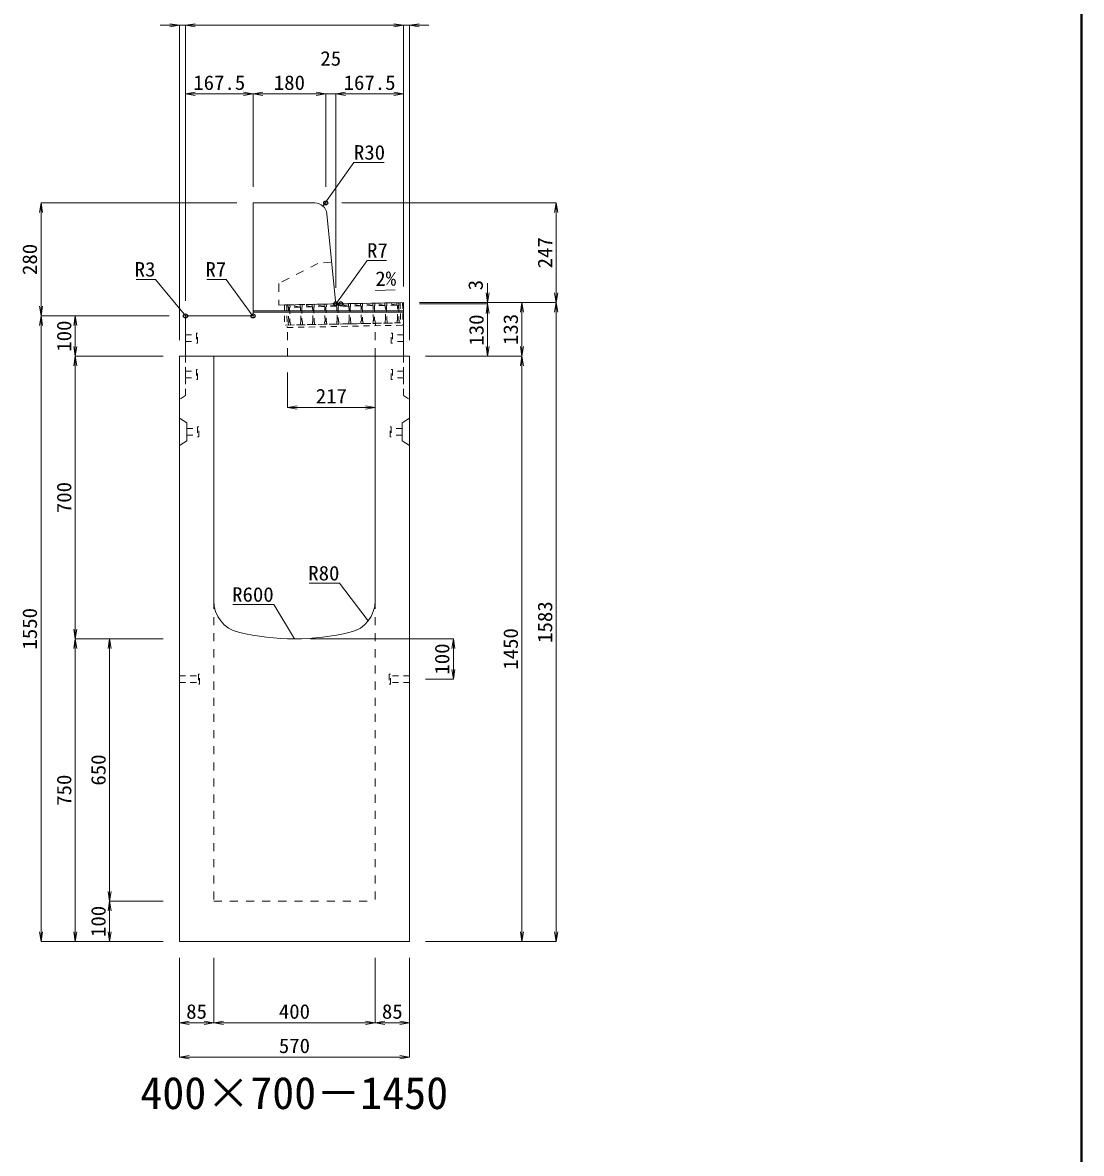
# Model space of a CAD drawing. Units: millimetres at full size; some dimension numbers follow another scale. Extents: x -18734 to 51600, y -18820 to 17820.
# Drawn here: x 48376 to 51000, y 10625 to 13427 of the extents above; entities that cross this region are included whole.
import ezdxf
from ezdxf.enums import TextEntityAlignment as Align

# ---------------------------------------------------------------- set-up
doc = ezdxf.new("R2010")
doc.units = ezdxf.units.MM
doc.header["$LTSCALE"] = 20
doc.header["$PDMODE"] = 32
doc.header["$PDSIZE"] = 10
doc.linetypes.add('USER1', pattern=[2, 1, -1])
doc.linetypes.add('USER2', pattern=[1.35, 0.75, -0.6])
for name, color, linetype, lineweight in [('インサート', 3, 'USER2', 9), ('グレーチング', 7, 'USER2', 5), ('受枠', 3, 'USER2', 9), ('図枠', 7, 'Continuous', 5), ('寸法線', 7, 'Continuous', 13), ('引出線', 4, 'Continuous', 13), ('本体', 2, 'Continuous', 13), ('目地', 132, 'Continuous', 5)]:
    doc.layers.add(name, color=color, linetype=linetype, lineweight=lineweight)
doc.layers.add('作業エリア', color=11, linetype='Continuous')
doc.layers.add('文字', color=7, linetype='Continuous')
doc.styles.add('ＭＳ 明朝', font='')
doc.styles.get('ＭＳ 明朝').set_extended_font_data('MS Mincho')

# ---------------------------------------------------------------- blocks, each defined once
blk = doc.blocks.new('open_arrow')
at = {"color": 0, "linetype": 'Continuous', "lineweight": -2}
blk.add_lwpolyline([(7.5, 1.25), (0, 0), (7.5, -1.25)], dxfattribs=at)

msp = doc.modelspace()

# ---------------------------------------------------------------- linework, layer by layer
at = {"layer": 'インサート'}
for p, q in [((48780, 12653.5), (48807, 12653.5)), ((48780, 12653.5), (48780, 12636.5)), ((48780, 12636.5), (48807, 12636.5)), ((48810, 12657.5), (48807, 12657.5)), ((48807, 12657.5), (48807, 12632.5)), ((48810, 12632.5), (48810, 12657.5)), ((49290, 12657.5), (49293, 12657.5)), ((49290, 12632.5), (49290, 12657.5)), ((49293, 12657.5), (49293, 12632.5)), ((49320, 12653.5), (49293, 12653.5)), ((49320, 12636.5), (49293, 12636.5)), ((49320, 12653.5), (49320, 12636.5)), ((48807, 12632.5), (48810, 12632.5)), ((49293, 12632.5), (49290, 12632.5)), ((48780, 12563.5), (48807, 12563.5)), ((48780, 12563.5), (48780, 12546.5)), ((48810, 12567.5), (48807, 12567.5)), ((48807, 12567.5), (48807, 12542.5)), ((48810, 12542.5), (48810, 12567.5)), ((49290, 12567.5), (49293, 12567.5)), ((49290, 12542.5), (49290, 12567.5)), ((49293, 12567.5), (49293, 12542.5)), ((49320, 12563.5), (49293, 12563.5)), ((49320, 12563.5), (49320, 12546.5)), ((48780, 12546.5), (48807, 12546.5)), ((48807, 12542.5), (48810, 12542.5)), ((49293, 12542.5), (49290, 12542.5)), ((49320, 12546.5), (49293, 12546.5)), ((48783.2, 12421.5), (48810.2, 12421.5)), ((48783.2, 12421.5), (48783.2, 12404.5)), ((48813.2, 12425.5), (48810.2, 12425.5)), ((48810.2, 12425.5), (48810.2, 12400.5)), ((48813.2, 12400.5), (48813.2, 12425.5)), ((49286.8, 12425.5), (49289.8, 12425.5)), ((49286.8, 12400.5), (49286.8, 12425.5)), ((49289.8, 12425.5), (49289.8, 12400.5)), ((49316.8, 12421.5), (49289.8, 12421.5)), ((49316.8, 12421.5), (49316.8, 12404.5)), ((48783.2, 12404.5), (48810.2, 12404.5)), ((48810.2, 12400.5), (48813.2, 12400.5)), ((49289.8, 12400.5), (49286.8, 12400.5)), ((49316.8, 12404.5), (49289.8, 12404.5)), ((48765, 11808.5), (48812, 11808.5)), ((48765, 11808.5), (48765, 11791.5)), ((48815, 11812.5), (48812, 11812.5)), ((48812, 11812.5), (48812, 11787.5)), ((48815, 11787.5), (48815, 11812.5)), ((49288, 11812.5), (49285, 11812.5)), ((49285, 11812.5), (49285, 11787.5)), ((49288, 11787.5), (49288, 11812.5)), ((49335, 11808.5), (49288, 11808.5)), ((49335, 11791.5), (49335, 11808.5)), ((48765, 11791.5), (48812, 11791.5)), ((48812, 11787.5), (48815, 11787.5)), ((49285, 11787.5), (49288, 11787.5)), ((49335, 11791.5), (49288, 11791.5))]:
    msp.add_line(p, q, dxfattribs=at)
at = {"layer": 'グレーチング'}
for p, q in [((49033.97, 12727.46), (49308.92, 12732.79)), ((49064.08, 12722.05), (49038.97, 12727.56)), ((49064.08, 12722.05), (49039.08, 12721.56)), ((49094.07, 12722.63), (49068.96, 12728.14)), ((49094.07, 12722.63), (49069.08, 12722.14)), ((49124.07, 12723.21), (49098.96, 12728.72)), ((49124.07, 12723.21), (49099.07, 12722.72)), ((49154.06, 12723.79), (49128.95, 12729.3)), ((49154.06, 12723.79), (49129.07, 12723.3)), ((49184.06, 12724.37), (49158.95, 12729.88)), ((49184.06, 12724.37), (49159.06, 12723.88)), ((49214.05, 12724.95), (49188.94, 12730.46)), ((49214.05, 12724.95), (49189.06, 12724.46)), ((49244.05, 12725.53), (49218.93, 12731.04)), ((49244.05, 12725.53), (49219.05, 12725.05)), ((49274.04, 12726.11), (49248.93, 12731.62)), ((49274.04, 12726.11), (49249.05, 12725.63)), ((49304.04, 12726.69), (49278.92, 12732.2)), ((49304.04, 12726.69), (49279.04, 12726.21)), ((49034.94, 12677.47), (49309.89, 12682.79))]:
    msp.add_line(p, q, dxfattribs=at)
for points in [[(49033.97, 12727.46), (49038.97, 12727.56), (49039.08, 12721.56), (49038.1, 12720.54), (49038.8, 12684.55), (49039.82, 12683.57), (49039.94, 12677.57), (49034.94, 12677.47), (49034.82, 12683.47), (49035.8, 12684.49), (49035.1, 12720.48), (49034.09, 12721.47)], [(49068.8, 12685.13), (49069.81, 12684.15), (49069.93, 12678.15), (49064.93, 12678.05), (49064.82, 12684.05), (49065.8, 12685.07), (49065.1, 12721.07), (49064.08, 12722.05), (49063.96, 12728.04), (49068.96, 12728.14), (49069.08, 12722.14), (49068.1, 12721.12)], [(49098.79, 12685.71), (49099.81, 12684.73), (49099.92, 12678.73), (49094.93, 12678.63), (49094.81, 12684.63), (49095.79, 12685.65), (49095.09, 12721.65), (49094.07, 12722.63), (49093.96, 12728.62), (49098.96, 12728.72), (49099.07, 12722.72), (49098.09, 12721.7)], [(49128.78, 12686.29), (49129.8, 12685.31), (49129.92, 12679.31), (49124.92, 12679.21), (49124.8, 12685.21), (49125.78, 12686.23), (49125.09, 12722.23), (49124.07, 12723.21), (49123.95, 12729.21), (49128.95, 12729.3), (49129.07, 12723.3), (49128.09, 12722.28)], [(49158.78, 12686.87), (49159.8, 12685.89), (49159.91, 12679.89), (49154.91, 12679.8), (49154.8, 12685.79), (49155.78, 12686.81), (49155.08, 12722.81), (49154.06, 12723.79), (49153.95, 12729.79), (49158.95, 12729.88), (49159.06, 12723.88), (49158.08, 12722.86)], [(49185.77, 12687.39), (49185.08, 12723.39), (49184.06, 12724.37), (49183.94, 12730.37), (49188.94, 12730.46), (49189.06, 12724.46), (49188.08, 12723.45), (49188.77, 12687.45), (49189.79, 12686.47), (49189.91, 12680.47), (49184.91, 12680.38), (49184.79, 12686.37)], [(49215.77, 12687.97), (49215.07, 12723.97), (49214.05, 12724.95), (49213.94, 12730.95), (49218.93, 12731.04), (49219.05, 12725.05), (49218.07, 12724.03), (49218.77, 12688.03), (49219.79, 12687.05), (49219.9, 12681.05), (49214.9, 12680.96), (49214.79, 12686.96)], [(49249.05, 12725.63), (49248.06, 12724.61), (49248.76, 12688.61), (49249.78, 12687.63), (49249.9, 12681.63), (49244.9, 12681.54), (49244.78, 12687.54), (49245.76, 12688.56), (49245.07, 12724.55), (49244.05, 12725.53), (49243.93, 12731.53), (49248.93, 12731.62)], [(49279.04, 12726.21), (49278.06, 12725.19), (49278.76, 12689.19), (49279.78, 12688.21), (49279.89, 12682.21), (49274.89, 12682.12), (49274.78, 12688.12), (49275.76, 12689.14), (49275.06, 12725.13), (49274.04, 12726.11), (49273.92, 12732.11), (49278.92, 12732.2)], [(49304.89, 12682.7), (49304.77, 12688.7), (49305.75, 12689.72), (49305.05, 12725.71), (49304.04, 12726.69), (49303.92, 12732.69), (49308.92, 12732.79), (49309.03, 12726.79), (49308.05, 12725.77), (49308.75, 12689.77), (49309.77, 12688.79), (49309.89, 12682.79)]]:
    msp.add_lwpolyline(points, close=True, dxfattribs=at)
at = {"layer": '作業エリア'}
for p in [(49127.5, 12980), (49152.5, 12730), (49165, 12730), (48780, 12700), (48947.5, 12700)]:
    msp.add_point(p, dxfattribs=at)
at = {"layer": '受枠'}
for p, q in [((49024.97, 12727.29), (49317.92, 12732.96)), ((49024.97, 12727.29), (49025.94, 12677.3)), ((49030.97, 12727.41), (49032.05, 12671.42)), ((49311.92, 12732.84), (49312.89, 12682.85)), ((49317.92, 12732.96), (49319, 12676.97)), ((49312.89, 12682.85), (49025.94, 12677.3)), ((49032.05, 12671.42), (49319, 12676.97))]:
    msp.add_line(p, q, dxfattribs=at)
at = {"layer": '受枠', "linetype": 'Continuous'}
msp.add_line((49250.9, 12681.65), (49251.01, 12675.65), dxfattribs=at)
at = {"layer": '図枠', "lineweight": 40}
msp.add_line((51000, 600), (51000, 17220), dxfattribs=at)
at = {"layer": '寸法線'}
for p, q in [((48828, 13419.95), (48717, 13419.95)), ((48765, 12640), (48765, 13419.95)), ((48780, 13419.95), (49320, 13419.95)), ((48780, 12737), (48780, 13419.95)), ((48780, 12737), (48780, 13419.95)), ((49272, 13419.95), (49383, 13419.95)), ((49320, 12773), (49320, 13419.95)), ((49320, 12773), (49320, 13419.95)), ((49335, 12640), (49335, 13419.95)), ((48780, 13249.95), (48947.5, 13249.95)), ((48780, 12737), (48780, 13249.95)), ((48947.5, 13020), (48947.5, 13249.95)), ((48947.5, 13249.95), (49127.5, 13249.95)), ((48947.5, 13020), (48947.5, 13249.95)), ((49079.5, 13249.95), (49200.5, 13249.95)), ((49127.5, 13020), (49127.5, 13249.95)), ((49127.5, 13020), (49127.5, 13249.95)), ((49152.5, 12770), (49152.5, 13249.95)), ((49152.5, 13249.95), (49320, 13249.95)), ((49152.5, 12770), (49152.5, 13249.95)), ((49320, 12773), (49320, 13249.95)), ((48422.06, 12980), (48422.06, 12700)), ((48907.5, 12980), (48422.06, 12980)), ((49167.5, 12980), (49698.78, 12980)), ((49698.78, 12980), (49698.78, 12733)), ((49528.78, 12781), (49528.78, 12682)), ((49360, 12733), (49528.78, 12733)), ((49360, 12733), (49613.78, 12733)), ((49360, 12733), (49698.78, 12733)), ((49360, 12733), (49698.78, 12733)), ((49360, 12730), (49528.78, 12730)), ((49360, 12730), (49528.78, 12730)), ((49528.78, 12730), (49528.78, 12600)), ((49613.78, 12733), (49613.78, 12600)), ((49698.78, 12733), (49698.78, 11150)), ((48740, 12700), (48422.06, 12700)), ((48422.06, 11150), (48422.06, 12700)), ((48740, 12700), (48422.06, 12700)), ((48507.06, 12600), (48507.06, 12700)), ((48740, 12700), (48507.06, 12700)), ((48507.06, 12600), (48507.06, 11900)), ((48725, 12600), (48507.06, 12600)), ((48725, 12600), (48507.06, 12600)), ((49375, 12600), (49528.78, 12600)), ((49375, 12600), (49613.78, 12600)), ((49375, 12600), (49613.78, 12600)), ((49613.78, 12600), (49613.78, 11150)), ((49033, 12560), (49033, 12473.33)), ((49033, 12473.33), (49250, 12473.33)), ((48725, 11900), (48507.06, 11900)), ((48507.06, 11150), (48507.06, 11900)), ((48725, 11900), (48507.06, 11900)), ((48592.06, 11900), (48592.06, 11250)), ((48725, 11900), (48592.06, 11900)), ((49090, 11900), (49443.78, 11900)), ((49443.78, 11900), (49443.78, 11800)), ((49375, 11800), (49443.78, 11800)), ((48725, 11250), (48592.06, 11250)), ((48592.06, 11250), (48592.06, 11150)), ((48725, 11250), (48592.06, 11250)), ((48725, 11150), (48422.06, 11150)), ((48725, 11150), (48507.06, 11150)), ((48725, 11150), (48592.06, 11150)), ((49375, 11150), (49613.78, 11150)), ((49375, 11150), (49698.78, 11150)), ((48765, 11110), (48765, 10948.84)), ((48765, 11110), (48765, 10863.84)), ((48850, 11110), (48850, 10948.84)), ((48850, 11110), (48850, 10948.84)), ((49250, 11110), (49250, 10948.84)), ((49250, 11110), (49250, 10948.84)), ((49335, 11110), (49335, 10948.84)), ((49335, 11110), (49335, 10863.84)), ((48765, 10948.84), (48850, 10948.84)), ((48850, 10948.84), (49250, 10948.84)), ((49250, 10948.84), (49335, 10948.84)), ((48765, 10863.84), (49335, 10863.84))]:
    msp.add_line(p, q, dxfattribs=at)
at = {"layer": '引出線'}
for points in [[(49120.48, 12972.24), (49197.4, 13079.93), (49272.08, 13079.93)], [(49154.14, 12731.81), (49230, 12837.02), (49277.93, 12837.02)], [(48780.88, 12699.12), (48705.62, 12790.3), (48657.89, 12790.3)], [(48945.45, 12702.05), (48880.97, 12790.3), (48833.04, 12790.3)], [(49251.14, 12763.26), (49299.85, 12764.23), (49251.11, 12763.26)], [(49232.76, 11944.42), (49161.5, 12037.53), (49086.83, 12037.53)], [(49050, 11900), (48998.63, 11984.75), (48897.63, 11984.75)]]:
    msp.add_lwpolyline(points, dxfattribs=at)
at = {"layer": '本体'}
for p, q in [((48947.5, 12980), (48947.5, 12707)), ((49100.35, 12980), (48947.5, 12980)), ((49151.87, 12736.3), (49130.2, 12952.99)), ((49165, 12730), (49158.83, 12730)), ((49165, 12730), (49320, 12733)), ((49320, 12600), (49320, 12733)), ((48780, 12697), (48780, 12600)), ((48940.5, 12700), (48783, 12700)), ((48765, 12600), (48765, 11150)), ((48850, 12600), (48765, 12600)), ((49320, 12600), (48780, 12600)), ((48850, 12600), (48850, 11994.04)), ((49250, 11994.04), (49250, 12600)), ((49335, 12600), (49250, 12600)), ((49335, 11150), (49335, 12600)), ((48765, 11150), (49335, 11150))]:
    msp.add_line(p, q, dxfattribs=at)
at = {"layer": '本体', "linetype": 'USER1'}
for p, q in [((49142.2, 12833), (49108, 12830)), ((49108, 12830), (49011, 12780)), ((49011, 12780), (49011, 12727.02)), ((49011, 12727.02), (49165, 12730)), ((49033, 12600), (49033, 12677.44)), ((49250, 12600), (49250, 12681.64))]:
    msp.add_line(p, q, dxfattribs=at)
at = {"layer": '本体', "linetype": 'USER2', "lineweight": 9}
for p, q in [((48780, 12600), (48780, 12503)), ((49320, 12600), (49320, 12503)), ((48780, 12503), (48765, 12493.5)), ((49320, 12503), (49335, 12493.5))]:
    msp.add_line(p, q, dxfattribs=at)
at = {"layer": '本体', "lineweight": 9}
for p, q in [((48765, 12447), (48783.2, 12435.5)), ((49335, 12447), (49316.8, 12435.5)), ((48783.2, 12435.5), (48783.2, 12390.5)), ((49316.8, 12435.5), (49316.8, 12390.5)), ((48765, 12379), (48783.2, 12390.5)), ((49335, 12379), (49316.8, 12390.5))]:
    msp.add_line(p, q, dxfattribs=at)
at = {"layer": '本体', "linetype": 'USER1', "lineweight": 15}
for p, q in [((48850, 11994.04), (48850, 11250)), ((49250, 11994.04), (49250, 11250)), ((48850, 11250), (49250, 11250))]:
    msp.add_line(p, q, dxfattribs=at)
at = {"layer": '本体'}
for centre, radius, start, end in [((49100.35, 12950), 30, 5.71059, 90), ((49158.83, 12737), 7, 185.71059, 270), ((48783, 12697), 3, 90, 180), ((48940.5, 12707), 7, 270, 0), ((48930, 11994.04), 80, 180, 256.65764), ((49170, 11994.04), 80, 283.34236, 0), ((49050, 12500), 600, 256.65764, 283.34236)]:
    msp.add_arc(centre, radius, start, end, dxfattribs=at)
at = {"layer": '目地'}
for p, q in [((49320, 12713), (48947.5, 12713)), ((49320, 12709), (48947.5, 12709))]:
    msp.add_line(p, q, dxfattribs=at)

# ---------------------------------------------------------------- block references
at = {"layer": '寸法線', "xscale": 3.2, "yscale": 3.2}
for p, rotation in [((48765, 13419.95), 180), ((49320, 13419.95), 180), ((49320, 13419.95), 180), ((48947.5, 13249.95), 180), ((49127.5, 13249.95), 180), ((49127.5, 13249.95), 180), ((49320, 13249.95), 180), ((48422.06, 12980), 270), ((49698.78, 12980), 270), ((49528.78, 12733), 90), ((49698.78, 12733), 90), ((48422.06, 12700), 90), ((49528.78, 12730), 270), ((49528.78, 12730), 270), ((49613.78, 12733), 270), ((49698.78, 12733), 270), ((48422.06, 12700), 270), ((48507.06, 12700), 270), ((48507.06, 12600), 90), ((49528.78, 12600), 90), ((49613.78, 12600), 90), ((48507.06, 12600), 270), ((49613.78, 12600), 270), ((49250, 12473.33), 180), ((48507.06, 11900), 90), ((48507.06, 11900), 270), ((48592.06, 11900), 270), ((49443.78, 11900), 270), ((49443.78, 11800), 90), ((48592.06, 11250), 90), ((48592.06, 11250), 270), ((48422.06, 11150), 90), ((48507.06, 11150), 90), ((48592.06, 11150), 90), ((49613.78, 11150), 90), ((49698.78, 11150), 90), ((48850, 10948.84), 180), ((49250, 10948.84), 180), ((49335, 10948.84), 180), ((49335, 10863.84), 180)]:
    msp.add_blockref('open_arrow', p, dxfattribs=dict(at, rotation=rotation))
for p in [(48780, 13419.95), (48780, 13419.95), (49335, 13419.95), (48780, 13249.95), (48947.5, 13249.95), (49152.5, 13249.95), (49152.5, 13249.95), (49033, 12473.33), (48765, 10948.84), (48850, 10948.84), (49250, 10948.84), (48765, 10863.84)]:
    msp.add_blockref('open_arrow', p, dxfattribs=at)
at = {"layer": '引出線', "xscale": 0.0533, "yscale": 0.0533}
for p, rotation in [((49120.48, 12972.24), 54.5), ((49251.14, 12763.26), 1.1), ((49154.14, 12731.81), 54.2), ((48780.88, 12699.12), 129.5), ((48945.45, 12702.05), 126.2), ((49232.76, 11944.42), 127.4), ((49050, 11900), 121.2)]:
    msp.add_blockref('open_arrow', p, dxfattribs=dict(at, rotation=rotation))

# ---------------------------------------------------------------- texts
at = {"layer": '寸法線', "style": 'ＭＳ 明朝', "width": 1.05}
for s, p in [('25', (49140, 13337.95)), ('167.5', (48863.75, 13277.95)), ('180', (49037.5, 13277.95)), ('167.5', (49236.25, 13277.95)), ('217', (49141.5, 12501.33)), ('85', (48807.5, 10976.84)), ('400', (49050, 10976.84)), ('85', (49292.5, 10976.84)), ('570', (49050, 10891.84))]:
    msp.add_text(s, height=36.03, dxfattribs=at).set_placement(p, align=Align.MIDDLE_CENTER)
for s, p in [('247', (49670.78, 12856.5)), ('280', (48394.06, 12840)), ('3', (49498.78, 12776.34)), ('130', (49500.78, 12665)), ('133', (49585.78, 12666.5)), ('100', (48479.06, 12650)), ('700', (48479.06, 12250)), ('1550', (48394.06, 11925)), ('1583', (49670.78, 11941.5)), ('1450', (49585.78, 11875)), ('100', (49415.78, 11850)), ('650', (48564.06, 11575)), ('750', (48479.06, 11525)), ('100', (48564.06, 11200))]:
    msp.add_text(s, height=36.03, rotation=90, dxfattribs=at).set_placement(p, align=Align.MIDDLE_CENTER)
at = {"layer": '引出線', "style": 'ＭＳ 明朝', "width": 1.05}
for s, p in [('R30', (49197.4, 13123.13)), ('R7', (49230, 12880.22))]:
    msp.add_text(s, height=36.03, dxfattribs=at).set_placement(p, align=Align.TOP_LEFT)
for s, p in [('R3', (48705.62, 12833.5)), ('R7', (48880.97, 12833.5)), ('R80', (49161.5, 12080.73)), ('R600', (48998.63, 12027.95))]:
    msp.add_text(s, height=36.03, dxfattribs=at).set_placement(p, align=Align.TOP_RIGHT)
msp.add_text('2%', height=36.03, rotation=1.146, dxfattribs=at).set_placement((49250.17, 12810.15), align=Align.TOP_LEFT)
at = {"layer": '文字', "style": 'ＭＳ 明朝'}
msp.add_text('400×700－1450', height=80.06, dxfattribs=at).set_placement((49049.52, 10775.03), align=Align.MIDDLE_CENTER)

doc.saveas('drawing.dxf')
